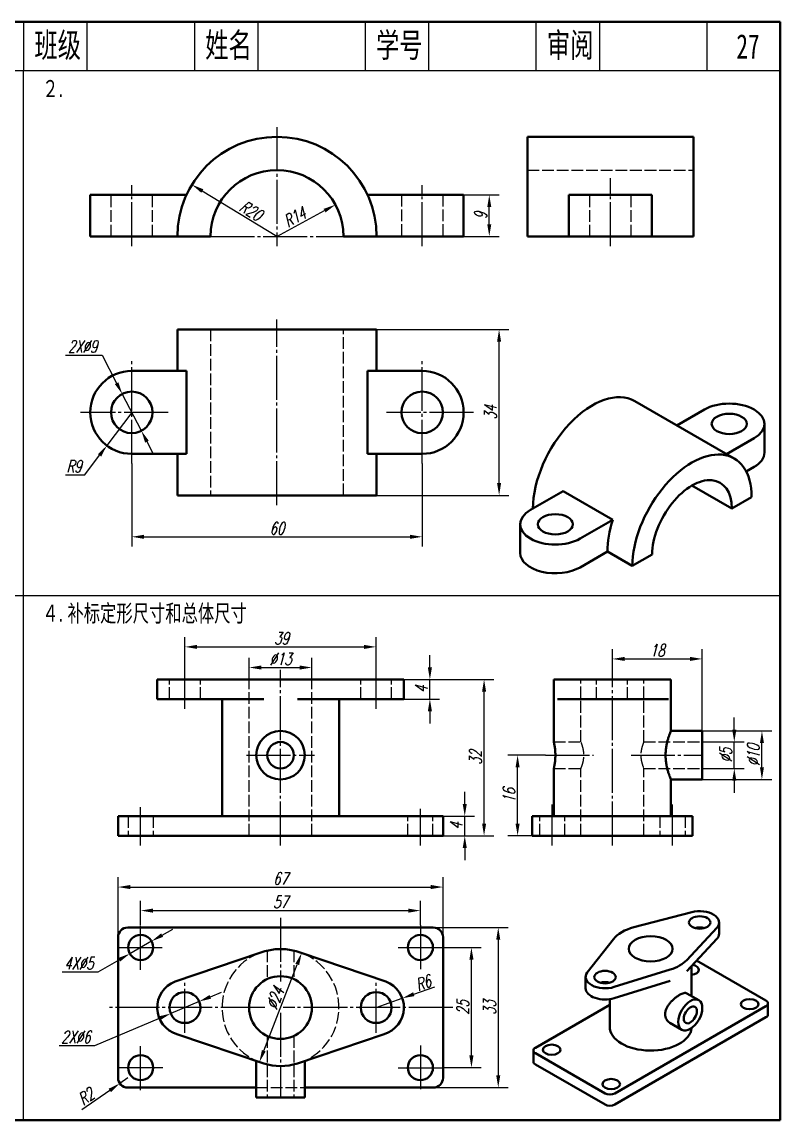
# Model space of a CAD drawing. Header units: millimetres. Extents: x 94 to 2877, y 87 to 1089.
# Drawn here: x 1012.8 to 1168.1, y 87.6 to 312.6 of the extents above; entities that cross this region are included whole.
import ezdxf

# ---------------------------------------------------------------- set-up
doc = ezdxf.new("R2010")
doc.units = ezdxf.units.MM
doc.header["$LTSCALE"] = 0.6
doc.header["$PDMODE"] = 33
doc.header["$PDSIZE"] = 1.5
doc.linetypes.add('myCENTER', pattern=[18, 15, -1, 1, -1])
doc.linetypes.add('myHIDDEN', pattern=[5, 4, -1])
doc.layers.get('Defpoints').update_dxf_attribs({"lineweight": 20})
for name, color, linetype, lineweight in [('中心线', 7, 'myCENTER', 25), ('尺寸', 7, 'Continuous', 25), ('标题文字', 7, 'Continuous', 25), ('答案尺寸', 1, 'Continuous', 25), ('答案粗实线', 1, 'Continuous', 50), ('粗实线', 7, 'Continuous', 50), ('细实线', 7, 'Continuous', 25), ('虚线', 7, 'myHIDDEN', 25)]:
    doc.layers.add(name, color=color, linetype=linetype, lineweight=lineweight)
doc.styles.add('尺寸文字1-2.5号', font='txt.shx', dxfattribs={"width": 0.7, "oblique": 15, "height": 2.5})
doc.styles.add('标题汉字1-5号', font='', dxfattribs={"width": 0.7, "height": 5})
doc.styles.add('标题汉字2-3.5号', font='', dxfattribs={"width": 0.7, "height": 3.5})
doc.styles.get('标题汉字1-5号').set_extended_font_data('SimSun')
doc.styles.get('标题汉字2-3.5号').set_extended_font_data('FZFangSong-Z02')
doc.dimstyles.new('尺寸25', dxfattribs={"dimtxt": 2.5, "dimasz": 2.5, "dimexe": 2, "dimexo": 0, "dimgap": 0.5, "dimtad": 1, "dimdec": 0, "dimdsep": 46, "dimtxsty": '尺寸文字1-2.5号', "dimcen": 0, "dimadec": 0, "dimazin": 0, "dimtfac": 1, "dimtdec": 0, "dimtmove": 0, "dimatfit": 3, "dimfxl": 1, "dimarcsym": 0})
doc.dimstyles.new('尺寸25$3', dxfattribs={"dimtxt": 2.5, "dimasz": 2.5, "dimexe": 1, "dimexo": 0, "dimgap": 0.5, "dimtad": 1, "dimdec": 0, "dimdsep": 46, "dimtxsty": '尺寸文字1-2.5号', "dimcen": 0, "dimadec": 0, "dimazin": 0, "dimtfac": 1, "dimtdec": 0, "dimtmove": 0, "dimatfit": 1, "dimfxl": 1, "dimarcsym": 0})
doc.dimstyles.new('尺寸25$4', dxfattribs={"dimtxt": 2.5, "dimasz": 2.5, "dimexe": 1, "dimexo": 0, "dimgap": 0.5, "dimtad": 1, "dimdec": 0, "dimdsep": 46, "dimtxsty": '尺寸文字1-2.5号', "dimcen": 0, "dimadec": 0, "dimazin": 0, "dimtfac": 1, "dimtdec": 0, "dimtmove": 0, "dimatfit": 1, "dimfxl": 1, "dimarcsym": 0})
doc.dimstyles.new('水平标注25', dxfattribs={"dimtxt": 2.5, "dimasz": 2.5, "dimexe": 2, "dimexo": 0, "dimgap": 0.5, "dimtad": 1, "dimtih": 1, "dimtoh": 1, "dimdec": 0, "dimzin": 0, "dimdsep": 46, "dimtxsty": '尺寸文字1-2.5号', "dimcen": 0, "dimadec": 0, "dimazin": 0, "dimtfac": 1, "dimtdec": 0, "dimtmove": 1, "dimatfit": 3, "dimfxl": 1, "dimtolj": 1, "dimtzin": 0, "dimarcsym": 0})

# ---------------------------------------------------------------- blocks, each defined once
blk = doc.blocks.new('*D219')
at = {"layer": 'Defpoints', "color": 0}
for p in [(1035.25, 222.13), (1094.75, 222.13), (1094.75, 207.14)]:
    blk.add_point(p, dxfattribs=at)
at = {"layer": '答案尺寸', "color": 0, "lineweight": -2}
for p, q in [((1035.25, 222.13), (1035.25, 205.14)), ((1094.75, 222.13), (1094.75, 205.14)), ((1037.75, 207.14), (1092.25, 207.14))]:
    blk.add_line(p, q, dxfattribs=at)
at = {"layer": '答案尺寸', "color": 0}
for points in [[(1037.75, 207.55), (1037.75, 206.72), (1035.25, 207.14)], [(1092.25, 207.55), (1092.25, 206.72), (1094.75, 207.14)]]:
    blk.add_solid(points, dxfattribs=at)
at = {"layer": '答案尺寸', "color": 0, "insert": (1065, 208.89), "char_height": 2.5, "attachment_point": 5, "style": '尺寸文字1-2.5号'}
blk.add_mtext('60', dxfattribs=at)
blk = doc.blocks.new('*D220')
at = {"layer": 'Defpoints', "color": 0}
for p in [(1103.25, 277.19), (1108.5, 277.19), (1103.25, 268.69)]:
    blk.add_point(p, dxfattribs=at)
at = {"layer": '答案尺寸', "color": 0, "lineweight": -2}
for p, q in [((1103.25, 277.19), (1110.5, 277.19)), ((1108.5, 271.19), (1108.5, 274.69)), ((1103.25, 268.69), (1110.5, 268.69))]:
    blk.add_line(p, q, dxfattribs=at)
at = {"layer": '答案尺寸', "color": 0}
for points in [[(1108.08, 274.69), (1108.91, 274.69), (1108.5, 277.19)], [(1108.08, 271.19), (1108.91, 271.19), (1108.5, 268.69)]]:
    blk.add_solid(points, dxfattribs=at)
at = {"layer": '答案尺寸', "color": 0, "insert": (1106.75, 272.94), "char_height": 2.5, "attachment_point": 5, "rotation": 90, "style": '尺寸文字1-2.5号'}
blk.add_mtext('9', dxfattribs=at)
blk = doc.blocks.new('*D221')
at = {"layer": 'Defpoints', "color": 0}
for p in [(1076.96, 275.16), (1065, 268.69)]:
    blk.add_point(p, dxfattribs=at)
at = {"layer": '答案尺寸', "color": 0, "lineweight": -2}
blk.add_line((1065, 268.69), (1074.76, 273.97), dxfattribs=at)
at = {"layer": '答案尺寸', "color": 0}
blk.add_solid([(1074.56, 274.34), (1074.96, 273.61), (1076.96, 275.16)], dxfattribs=at)
at = {"layer": '答案尺寸', "color": 0, "insert": (1068.62, 272.64), "char_height": 2.5, "attachment_point": 5, "rotation": 28.4214, "style": '尺寸文字1-2.5号'}
blk.add_mtext('R14', dxfattribs=at)
blk = doc.blocks.new('*D222')
at = {"layer": 'Defpoints', "color": 0}
for p in [(1047.57, 279.29), (1065, 268.69)]:
    blk.add_point(p, dxfattribs=at)
at = {"layer": '答案尺寸', "color": 0, "lineweight": -2}
blk.add_line((1065, 268.69), (1049.7, 277.99), dxfattribs=at)
at = {"layer": '答案尺寸', "color": 0}
blk.add_solid([(1049.92, 278.34), (1049.49, 277.63), (1047.57, 279.29)], dxfattribs=at)
at = {"layer": '答案尺寸', "color": 0, "insert": (1059.68, 273.97), "char_height": 2.5, "attachment_point": 5, "rotation": 328.71, "style": '尺寸文字1-2.5号'}
blk.add_mtext('R20', dxfattribs=at)
blk = doc.blocks.new('*D223')
at = {"layer": 'Defpoints', "color": 0}
for p in [(1035.25, 232.63), (1030.15, 225.83)]:
    blk.add_point(p, dxfattribs=at)
at = {"layer": '答案尺寸', "color": 0, "lineweight": -2}
for p, q in [((1035.25, 232.63), (1030.15, 225.83)), ((1025.64, 219.83), (1028.65, 223.83)), ((1021.67, 219.83), (1025.64, 219.83))]:
    blk.add_line(p, q, dxfattribs=at)
at = {"layer": '答案尺寸', "color": 0}
blk.add_solid([(1028.31, 224.08), (1028.98, 223.58), (1030.15, 225.83)], dxfattribs=at)
at = {"layer": '答案尺寸', "color": 0, "insert": (1023.41, 221.58), "char_height": 2.5, "attachment_point": 5, "style": '尺寸文字1-2.5号'}
blk.add_mtext('\\A1;R9', dxfattribs=at)
blk = doc.blocks.new('*D224')
at = {"layer": 'Defpoints', "color": 0}
for p in [(1085.4, 249.63), (1110.51, 249.63), (1085.4, 215.63)]:
    blk.add_point(p, dxfattribs=at)
at = {"layer": '答案尺寸', "color": 0, "lineweight": -2}
for p, q in [((1085.4, 249.63), (1112.51, 249.63)), ((1110.51, 218.13), (1110.51, 247.13)), ((1085.4, 215.63), (1112.51, 215.63))]:
    blk.add_line(p, q, dxfattribs=at)
at = {"layer": '答案尺寸', "color": 0}
for points in [[(1110.09, 247.13), (1110.92, 247.13), (1110.51, 249.63)], [(1110.09, 218.13), (1110.92, 218.13), (1110.51, 215.63)]]:
    blk.add_solid(points, dxfattribs=at)
at = {"layer": '答案尺寸', "color": 0, "insert": (1108.76, 232.63), "char_height": 2.5, "attachment_point": 5, "rotation": 90, "style": '尺寸文字1-2.5号'}
blk.add_mtext('34', dxfattribs=at)
blk = doc.blocks.new('*D249')
at = {"layer": 'Defpoints', "color": 0}
for p in [(1099.02, 149.89), (1103.47, 149.89), (1099.02, 145.89)]:
    blk.add_point(p, dxfattribs=at)
at = {"layer": '答案尺寸', "color": 0, "lineweight": -2}
for p, q in [((1103.47, 152.39), (1103.47, 154.89)), ((1099.02, 149.89), (1105.47, 149.89)), ((1103.47, 145.89), (1103.47, 149.89)), ((1099.02, 145.89), (1105.47, 145.89)), ((1103.47, 143.39), (1103.47, 140.89))]:
    blk.add_line(p, q, dxfattribs=at)
at = {"layer": '答案尺寸', "color": 0}
for points in [[(1103.06, 152.39), (1103.89, 152.39), (1103.47, 149.89)], [(1103.06, 143.39), (1103.89, 143.39), (1103.47, 145.89)]]:
    blk.add_solid(points, dxfattribs=at)
at = {"layer": '答案尺寸', "color": 0, "insert": (1101.72, 147.89), "char_height": 2.5, "attachment_point": 5, "rotation": 90, "style": '尺寸文字1-2.5号'}
blk.add_mtext('4', dxfattribs=at)
blk = doc.blocks.new('*D250')
at = {"layer": 'Defpoints', "color": 0}
for p in [(1091, 177.89), (1096.33, 177.89), (1091, 173.89)]:
    blk.add_point(p, dxfattribs=at)
at = {"layer": '答案尺寸', "color": 0, "lineweight": -2}
for p, q in [((1096.33, 180.39), (1096.33, 182.89)), ((1091, 177.89), (1098.33, 177.89)), ((1096.33, 173.89), (1096.33, 177.89)), ((1091, 173.89), (1098.33, 173.89)), ((1096.33, 171.39), (1096.33, 168.89))]:
    blk.add_line(p, q, dxfattribs=at)
at = {"layer": '答案尺寸', "color": 0}
for points in [[(1095.91, 180.39), (1096.75, 180.39), (1096.33, 177.89)], [(1095.91, 171.39), (1096.75, 171.39), (1096.33, 173.89)]]:
    blk.add_solid(points, dxfattribs=at)
at = {"layer": '答案尺寸', "color": 0, "insert": (1094.58, 175.89), "char_height": 2.5, "attachment_point": 5, "rotation": 90, "style": '尺寸文字1-2.5号'}
blk.add_mtext('4', dxfattribs=at)
blk = doc.blocks.new('*D251')
at = {"layer": 'Defpoints', "color": 0}
for p in [(1091, 177.89), (1107.43, 177.89), (1099.02, 145.89)]:
    blk.add_point(p, dxfattribs=at)
at = {"layer": '答案尺寸', "color": 0, "lineweight": -2}
for p, q in [((1091, 177.89), (1109.43, 177.89)), ((1107.43, 148.39), (1107.43, 175.39)), ((1099.02, 145.89), (1109.43, 145.89))]:
    blk.add_line(p, q, dxfattribs=at)
at = {"layer": '答案尺寸', "color": 0}
for points in [[(1107.02, 175.39), (1107.85, 175.39), (1107.43, 177.89)], [(1107.02, 148.39), (1107.85, 148.39), (1107.43, 145.89)]]:
    blk.add_solid(points, dxfattribs=at)
at = {"layer": '答案尺寸', "color": 0, "insert": (1105.68, 161.89), "char_height": 2.5, "attachment_point": 5, "rotation": 90, "style": '尺寸文字1-2.5号'}
blk.add_mtext('32', dxfattribs=at)
blk = doc.blocks.new('*D252')
at = {"layer": 'Defpoints', "color": 0}
for p in [(1094.39, 130.54), (1037.07, 127.57), (1094.39, 127.57)]:
    blk.add_point(p, dxfattribs=at)
at = {"layer": '尺寸', "color": 0, "lineweight": -2}
for p, q in [((1037.07, 127.57), (1037.07, 132.54)), ((1039.57, 130.54), (1091.89, 130.54)), ((1094.39, 127.57), (1094.39, 132.54))]:
    blk.add_line(p, q, dxfattribs=at)
at = {"layer": '尺寸', "color": 0}
for points in [[(1039.57, 130.96), (1039.57, 130.12), (1037.07, 130.54)], [(1091.89, 130.96), (1091.89, 130.12), (1094.39, 130.54)]]:
    blk.add_solid(points, dxfattribs=at)
at = {"layer": '尺寸', "color": 0, "insert": (1065.73, 132.29), "char_height": 2.5, "attachment_point": 5, "style": '尺寸文字1-2.5号'}
blk.add_mtext('57', dxfattribs=at)
blk = doc.blocks.new('*D253')
at = {"layer": 'Defpoints', "color": 0}
for p in [(1099.02, 135.37), (1032.43, 125.08), (1099.02, 125.08)]:
    blk.add_point(p, dxfattribs=at)
at = {"layer": '答案尺寸', "color": 0, "lineweight": -2}
for p, q in [((1032.43, 125.08), (1032.43, 137.37)), ((1099.02, 125.08), (1099.02, 137.37)), ((1034.93, 135.37), (1096.52, 135.37))]:
    blk.add_line(p, q, dxfattribs=at)
at = {"layer": '答案尺寸', "color": 0}
for points in [[(1034.93, 135.79), (1034.93, 134.95), (1032.43, 135.37)], [(1096.52, 135.79), (1096.52, 134.95), (1099.02, 135.37)]]:
    blk.add_solid(points, dxfattribs=at)
at = {"layer": '答案尺寸', "color": 0, "insert": (1065.73, 137.12), "char_height": 2.5, "attachment_point": 5, "style": '尺寸文字1-2.5号'}
blk.add_mtext('67', dxfattribs=at)
blk = doc.blocks.new('*D254')
at = {"layer": 'Defpoints', "color": 0}
for p in [(1098.96, 122.99), (1104.84, 122.99), (1098.96, 98.36)]:
    blk.add_point(p, dxfattribs=at)
at = {"layer": '尺寸', "color": 0, "lineweight": -2}
for p, q in [((1098.96, 122.99), (1106.84, 122.99)), ((1104.84, 100.86), (1104.84, 120.49)), ((1098.96, 98.36), (1106.84, 98.36))]:
    blk.add_line(p, q, dxfattribs=at)
at = {"layer": '尺寸', "color": 0}
for points in [[(1104.42, 120.49), (1105.26, 120.49), (1104.84, 122.99)], [(1104.42, 100.86), (1105.26, 100.86), (1104.84, 98.36)]]:
    blk.add_solid(points, dxfattribs=at)
at = {"layer": '尺寸', "color": 0, "insert": (1103.09, 110.68), "char_height": 2.5, "attachment_point": 5, "rotation": 90, "style": '尺寸文字1-2.5号'}
blk.add_mtext('25', dxfattribs=at)
blk = doc.blocks.new('*D255')
at = {"layer": 'Defpoints', "color": 0}
for p in [(1097.02, 127.08), (1097.02, 94.28), (1110.34, 94.28)]:
    blk.add_point(p, dxfattribs=at)
at = {"layer": '答案尺寸', "color": 0, "lineweight": -2}
for p, q in [((1097.02, 127.08), (1112.34, 127.08)), ((1110.34, 124.58), (1110.34, 96.78)), ((1097.02, 94.28), (1112.34, 94.28))]:
    blk.add_line(p, q, dxfattribs=at)
at = {"layer": '答案尺寸', "color": 0}
for points in [[(1109.92, 124.58), (1110.75, 124.58), (1110.34, 127.08)], [(1109.92, 96.78), (1110.75, 96.78), (1110.34, 94.28)]]:
    blk.add_solid(points, dxfattribs=at)
at = {"layer": '答案尺寸', "color": 0, "insert": (1108.59, 110.68), "char_height": 2.5, "attachment_point": 5, "rotation": 90, "style": '尺寸文字1-2.5号'}
blk.add_mtext('33', dxfattribs=at)
blk = doc.blocks.new('*D256')
at = {"layer": 'Defpoints', "color": 0}
for p in [(1085.32, 184.58), (1046.14, 179.56), (1085.32, 179.17)]:
    blk.add_point(p, dxfattribs=at)
at = {"layer": '尺寸', "color": 0, "lineweight": -2}
for p, q in [((1046.14, 179.56), (1046.14, 186.58)), ((1048.64, 184.58), (1082.82, 184.58)), ((1085.32, 179.17), (1085.32, 186.58))]:
    blk.add_line(p, q, dxfattribs=at)
at = {"layer": '尺寸', "color": 0}
for points in [[(1048.64, 184.99), (1048.64, 184.16), (1046.14, 184.58)], [(1082.82, 184.99), (1082.82, 184.16), (1085.32, 184.58)]]:
    blk.add_solid(points, dxfattribs=at)
at = {"layer": '尺寸', "color": 0, "insert": (1065.91, 186.33), "char_height": 2.5, "attachment_point": 5, "style": '尺寸文字1-2.5号'}
blk.add_mtext('39', dxfattribs=at)
blk = doc.blocks.new('*D257')
at = {"layer": 'Defpoints', "color": 0}
for p in [(1039.3, 124.27), (1034.84, 121.71)]:
    blk.add_point(p, dxfattribs=at)
at = {"layer": '答案尺寸', "color": 0, "lineweight": -2}
for p, q in [((1041.47, 125.52), (1043.64, 126.76)), ((1039.3, 124.27), (1034.84, 121.71)), ((1028.33, 117.98), (1032.67, 120.47)), ((1020.97, 117.98), (1028.33, 117.98))]:
    blk.add_line(p, q, dxfattribs=at)
at = {"layer": '答案尺寸', "color": 0}
for points in [[(1041.26, 125.88), (1041.68, 125.16), (1039.3, 124.27)], [(1032.46, 120.83), (1032.88, 120.11), (1034.84, 121.71)]]:
    blk.add_solid(points, dxfattribs=at)
at = {"layer": '答案尺寸', "color": 0, "insert": (1024.4, 119.73), "char_height": 2.5, "attachment_point": 5, "style": '尺寸文字1-2.5号'}
blk.add_mtext('\\A1;4X%%c5', dxfattribs=at)
blk = doc.blocks.new('*D258')
at = {"layer": 'Defpoints', "color": 0}
for p in [(1032.79, 95.13), (1034.43, 96.28)]:
    blk.add_point(p, dxfattribs=at)
at = {"layer": '答案尺寸', "color": 0, "lineweight": -2}
for p, q in [((1034.43, 96.28), (1032.79, 95.13)), ((1030.74, 93.7), (1025.02, 89.7))]:
    blk.add_line(p, q, dxfattribs=at)
at = {"layer": '答案尺寸', "color": 0}
blk.add_solid([(1030.5, 94.04), (1030.98, 93.36), (1032.79, 95.13)], dxfattribs=at)
at = {"layer": '答案尺寸', "color": 0, "insert": (1025.86, 92.42), "char_height": 2.5, "attachment_point": 5, "rotation": 34.9461, "style": '尺寸文字1-2.5号'}
blk.add_mtext('R2', dxfattribs=at)
blk = doc.blocks.new('*D259')
at = {"layer": 'Defpoints', "color": 0}
for p in [(1049.05, 111.91), (1043.22, 109.44)]:
    blk.add_point(p, dxfattribs=at)
at = {"layer": '答案尺寸', "color": 0, "lineweight": -2}
for p, q in [((1051.35, 112.88), (1053.66, 113.85)), ((1049.05, 111.91), (1043.22, 109.44)), ((1027.69, 102.89), (1040.92, 108.47)), ((1020.39, 102.89), (1027.69, 102.89))]:
    blk.add_line(p, q, dxfattribs=at)
at = {"layer": '答案尺寸', "color": 0}
for points in [[(1051.19, 113.26), (1051.52, 112.5), (1049.05, 111.91)], [(1040.76, 108.86), (1041.08, 108.09), (1043.22, 109.44)]]:
    blk.add_solid(points, dxfattribs=at)
at = {"layer": '答案尺寸', "color": 0, "insert": (1023.79, 104.64), "char_height": 2.5, "attachment_point": 5, "style": '尺寸文字1-2.5号'}
blk.add_mtext('\\A1;2X%%c6', dxfattribs=at)
blk = doc.blocks.new('*D9')
at = {"layer": 'Defpoints', "color": 0}
for p in [(1070.06, 121.85), (1061.4, 99.5)]:
    blk.add_point(p, dxfattribs=at)
at = {"layer": '答案尺寸', "color": 0, "lineweight": -2}
blk.add_line((1062.3, 101.83), (1069.16, 119.52), dxfattribs=at)
at = {"layer": '答案尺寸', "color": 0}
for points in [[(1068.77, 119.67), (1069.54, 119.37), (1070.06, 121.85)], [(1061.91, 101.98), (1062.69, 101.68), (1061.4, 99.5)]]:
    blk.add_solid(points, dxfattribs=at)
at = {"layer": '答案尺寸', "color": 0, "insert": (1064.6, 112.61), "char_height": 2.5, "attachment_point": 5, "rotation": 68.8182, "style": '尺寸文字1-2.5号'}
blk.add_mtext('%%c24', dxfattribs=at)
blk = doc.blocks.new('*D260')
at = {"layer": 'Defpoints', "color": 0}
for p in [(1072.16, 180.35), (1059.3, 177.89), (1072.16, 177.89)]:
    blk.add_point(p, dxfattribs=at)
at = {"layer": '答案尺寸', "color": 0, "lineweight": -2}
for p, q in [((1059.3, 177.89), (1059.3, 182.35)), ((1072.16, 177.89), (1072.16, 182.35)), ((1061.8, 180.35), (1069.66, 180.35))]:
    blk.add_line(p, q, dxfattribs=at)
at = {"layer": '答案尺寸', "color": 0}
for points in [[(1061.8, 180.76), (1061.8, 179.93), (1059.3, 180.35)], [(1069.66, 180.76), (1069.66, 179.93), (1072.16, 180.35)]]:
    blk.add_solid(points, dxfattribs=at)
at = {"layer": '答案尺寸', "color": 0, "insert": (1065.73, 182.1), "char_height": 2.5, "attachment_point": 5, "style": '尺寸文字1-2.5号'}
blk.add_mtext('%%c13', dxfattribs=at)
blk = doc.blocks.new('*D261')
at = {"layer": 'Defpoints', "color": 0}
for p in [(1152.12, 167.36), (1164.36, 167.36), (1152.12, 157.41)]:
    blk.add_point(p, dxfattribs=at)
at = {"layer": '答案尺寸', "color": 0, "lineweight": -2}
for p, q in [((1152.12, 167.36), (1166.36, 167.36)), ((1164.36, 159.91), (1164.36, 164.86)), ((1152.12, 157.41), (1166.36, 157.41))]:
    blk.add_line(p, q, dxfattribs=at)
at = {"layer": '答案尺寸', "color": 0}
for points in [[(1163.95, 164.86), (1164.78, 164.86), (1164.36, 167.36)], [(1163.95, 159.91), (1164.78, 159.91), (1164.36, 157.41)]]:
    blk.add_solid(points, dxfattribs=at)
at = {"layer": '答案尺寸', "color": 0, "insert": (1162.61, 162.38), "char_height": 2.5, "attachment_point": 5, "rotation": 90, "style": '尺寸文字1-2.5号'}
blk.add_mtext('%%c10', dxfattribs=at)
blk = doc.blocks.new('*D262')
at = {"layer": 'Defpoints', "color": 0}
for p in [(1152.12, 165.09), (1158.7, 165.09), (1152.12, 159.68)]:
    blk.add_point(p, dxfattribs=at)
at = {"layer": '答案尺寸', "color": 0, "lineweight": -2}
for p, q in [((1158.7, 167.59), (1158.7, 170.09)), ((1152.12, 165.09), (1160.7, 165.09)), ((1158.7, 159.68), (1158.7, 165.09)), ((1152.12, 159.68), (1160.7, 159.68)), ((1158.7, 157.18), (1158.7, 154.68))]:
    blk.add_line(p, q, dxfattribs=at)
at = {"layer": '答案尺寸', "color": 0}
for points in [[(1158.28, 167.59), (1159.11, 167.59), (1158.7, 165.09)], [(1158.28, 157.18), (1159.11, 157.18), (1158.7, 159.68)]]:
    blk.add_solid(points, dxfattribs=at)
at = {"layer": '答案尺寸', "color": 0, "insert": (1156.95, 162.38), "char_height": 2.5, "attachment_point": 5, "rotation": 90, "style": '尺寸文字1-2.5号'}
blk.add_mtext('%%c5', dxfattribs=at)
blk = doc.blocks.new('*D352')
at = {"layer": 'Defpoints', "color": 0}
for p in [(1033.29, 236.4), (1037.21, 228.86)]:
    blk.add_point(p, dxfattribs=at)
at = {"layer": '答案尺寸', "color": 0, "lineweight": -2}
for p, q in [((1021.68, 244.38), (1029.15, 244.38)), ((1029.15, 244.38), (1032.14, 238.62)), ((1037.21, 228.86), (1033.29, 236.4)), ((1038.36, 226.64), (1039.51, 224.42))]:
    blk.add_line(p, q, dxfattribs=at)
at = {"layer": '答案尺寸', "color": 0}
for points in [[(1032.51, 238.81), (1031.77, 238.43), (1033.29, 236.4)], [(1038.73, 226.83), (1037.99, 226.44), (1037.21, 228.86)]]:
    blk.add_solid(points, dxfattribs=at)
at = {"layer": '答案尺寸', "color": 0, "insert": (1025.17, 246.13), "char_height": 2.5, "attachment_point": 5, "style": '尺寸文字1-2.5号'}
blk.add_mtext('\\A1;2X%%c9', dxfattribs=at)
blk = doc.blocks.new('*D368')
at = {"layer": 'Defpoints', "color": 0}
for p in [(1152.12, 182.11), (1133.72, 179.89), (1152.12, 167.36)]:
    blk.add_point(p, dxfattribs=at)
at = {"layer": '尺寸', "color": 0, "lineweight": -2}
for p, q in [((1133.72, 179.89), (1133.72, 184.11)), ((1152.12, 167.36), (1152.12, 184.11)), ((1136.22, 182.11), (1149.62, 182.11))]:
    blk.add_line(p, q, dxfattribs=at)
at = {"layer": '尺寸', "color": 0}
for points in [[(1136.22, 182.53), (1136.22, 181.7), (1133.72, 182.11)], [(1149.62, 182.53), (1149.62, 181.7), (1152.12, 182.11)]]:
    blk.add_solid(points, dxfattribs=at)
at = {"layer": '尺寸', "color": 0, "insert": (1142.92, 183.86), "char_height": 2.5, "attachment_point": 5, "style": '尺寸文字1-2.5号'}
blk.add_mtext('18', dxfattribs=at)
blk = doc.blocks.new('*D369')
at = {"layer": 'Defpoints', "color": 0}
for p in [(1114.3, 162.38), (1120.04, 162.38), (1117.31, 145.89)]:
    blk.add_point(p, dxfattribs=at)
at = {"layer": '尺寸', "color": 0, "lineweight": -2}
for p, q in [((1120.04, 162.38), (1112.3, 162.38)), ((1114.3, 148.39), (1114.3, 159.88)), ((1117.31, 145.89), (1112.3, 145.89))]:
    blk.add_line(p, q, dxfattribs=at)
at = {"layer": '尺寸', "color": 0}
for points in [[(1113.88, 159.88), (1114.72, 159.88), (1114.3, 162.38)], [(1113.88, 148.39), (1114.72, 148.39), (1114.3, 145.89)]]:
    blk.add_solid(points, dxfattribs=at)
at = {"layer": '尺寸', "color": 0, "insert": (1112.55, 154.14), "char_height": 2.5, "attachment_point": 5, "rotation": 90, "style": '尺寸文字1-2.5号'}
blk.add_mtext('16', dxfattribs=at)

msp = doc.modelspace()

# ---------------------------------------------------------------- linework, layer by layer
at = {"layer": '中心线'}
for p, q in [((1064.999, 291.09), (1064.999, 266.69)), ((1035.249, 266.69), (1035.249, 279.19)), ((1094.749, 266.69), (1094.749, 279.19)), ((1133.326, 266.69), (1133.326, 280.604)), ((1051.399, 268.69), (1078.599, 268.69)), ((1064.999, 213.628), (1064.999, 251.628)), ((1035.249, 222.128), (1035.249, 243.128)), ((1094.749, 222.128), (1094.749, 243.128)), ((1042.69, 232.628), (1024.749, 232.628)), ((1105.249, 232.628), (1087.428, 232.628)), ((1046.136, 171.892), (1046.136, 179.564)), ((1065.727, 143.892), (1065.727, 179.892)), ((1085.319, 171.892), (1085.319, 179.166)), ((1133.715, 143.892), (1133.715, 179.892)), ((1058.751, 162.384), (1072.703, 162.384)), ((1120.038, 162.384), (1129.885, 162.384)), ((1137.545, 162.384), (1152.115, 162.384)), ((1037.069, 143.892), (1037.069, 151.74)), ((1094.386, 143.892), (1094.386, 151.385)), ((1121.397, 143.892), (1121.397, 152.311)), ((1146.034, 143.892), (1146.034, 152.311)), ((1065.727, 129.076), (1065.727, 115.989)), ((1037.069, 118.42), (1037.069, 127.568)), ((1094.386, 127.568), (1094.386, 118.42)), ((1032.495, 122.994), (1041.643, 122.994)), ((1089.811, 122.994), (1098.96, 122.994)), ((1046.136, 105.511), (1046.136, 115.84)), ((1085.319, 105.511), (1085.319, 115.84)), ((1062.506, 110.676), (1030.431, 110.676)), ((1101.024, 110.676), (1066.248, 110.676)), ((1065.727, 109.612), (1065.727, 92.275)), ((1037.069, 93.783), (1037.069, 102.931)), ((1094.386, 102.931), (1094.386, 93.783)), ((1041.643, 98.357), (1032.495, 98.357)), ((1089.811, 98.357), (1098.96, 98.357))]:
    msp.add_line(p, q, dxfattribs=at)
at = {"layer": '答案尺寸'}
for p, q in [((1093.028, 113.416), (1097.348, 114.951)), ((1085.319, 110.676), (1090.672, 112.578))]:
    msp.add_line(p, q, dxfattribs=at)
msp.add_solid([(1092.888, 113.808), (1093.167, 113.023), (1090.672, 112.578)], dxfattribs=at)
at = {"layer": '答案粗实线', "extrusion": (0, 0.816497, 0.57735)}
for p, q in [((1138.299, 234.949), (1158.664, 223.191)), ((1146.939, 229.96), (1152.569, 233.211)), ((1164.861, 230.272), (1164.861, 224.393)), ((1162.752, 227.332), (1157.122, 224.082)), ((1161.132, 220.518), (1162.752, 221.453)), ((1116.931, 212.635), (1123.643, 216.51)), ((1133.825, 210.631), (1123.643, 216.51)), ((1158.17, 212.929), (1150.024, 217.632)), ((1162.243, 215.281), (1158.17, 212.929)), ((1114.822, 203.817), (1114.822, 209.696)), ((1133.825, 210.631), (1127.114, 206.757)), ((1127.114, 200.878), (1132.714, 204.111)), ((1137.805, 201.172), (1132.714, 204.111)), ((1141.878, 203.523), (1137.805, 201.172)), ((1138.127, 127.13), (1149.978, 130.206)), ((1155.112, 127.025), (1148.957, 120.418)), ((1155.586, 125.826), (1155.586, 128.112)), ((1128.587, 117.856), (1133.915, 124.698)), ((1148.957, 118.131), (1155.112, 124.738)), ((1150.981, 120.304), (1165.176, 112.109)), ((1145.542, 118.446), (1134.098, 114.892)), ((1149.958, 113.026), (1149.958, 119.206)), ((1128.237, 114.629), (1128.237, 116.915)), ((1133.177, 115.763), (1133.177, 115.78)), ((1134.098, 112.606), (1145.542, 116.159)), ((1148.981, 113.59), (1151.427, 112.178)), ((1117.959, 102.452), (1133.177, 111.238)), ((1133.177, 106.709), (1133.177, 112.401)), ((1165.176, 110.966), (1134.194, 93.078)), ((1165.586, 109.251), (1165.586, 111.537)), ((1134.194, 90.792), (1165.176, 108.68)), ((1145.498, 107.557), (1147.944, 106.145)), ((1117.549, 99.594), (1117.549, 101.88)), ((1132.214, 93.078), (1117.959, 101.309)), ((1117.959, 99.022), (1132.214, 90.792))]:
    msp.add_line(p, q, dxfattribs=at)
at = {"layer": '答案粗实线'}
for centre, major_axis, start_param, end_param in [((1129.659, 219.984), (8.64, 14.965), 0, 2.3561945), ((1157.661, 230.272), (-7.2, 0), 2.3561945, 5.4977871), ((1150.024, 208.226), (8.64, 14.965), 5.4977871, 8.6393798), ((1157.661, 224.393), (-7.2, 0), 2.3561945, 3.1415927), ((1150.024, 208.226), (5.76, 9.977), 5.4977871, 8.6393798), ((1122.022, 209.696), (7.2, 0), 2.3561945, 5.4977871), ((1144.933, 211.166), (8.64, 14.965), 1.9264191, 2.3561945), ((1122.022, 203.817), (7.2, 0), 3.1415927, 5.4977871), ((1151.609, 128.112), (3.977, 0), 5.7897686, 8.2764818), ((1141.568, 122.712), (-8.391, 0), 5.1348891, 5.8606852), ((1151.609, 125.826), (2.215, 0), 1.1060032, 2.0355895), ((1151.609, 125.826), (3.977, 0), 5.7897686, 6.2831853), ((1141.568, 122.712), (-8.391, 0), 2.0642131, 2.6481759), ((1149.655, 118.419), (-1.802, 0), 1.7396704, 4.4308947), ((1132.214, 116.915), (-3.977, 0), 5.8606852, 8.3473984), ((1132.214, 114.629), (2.215, 0), 1.1060032, 2.0355895), ((1132.214, 114.629), (3.977, 0), 3.1415927, 5.2058057), ((1164.186, 111.537), (1.4, 0), 5.4977871, 7.0685835), ((1164.186, 109.251), (1.4, 0), 5.4977871, 6.2831853), ((1141.568, 106.709), (-8.391, 0), 0, 3.0957208), ((1118.949, 101.88), (-1.4, 0), 5.4977871, 7.0685835), ((1118.949, 99.594), (-1.4, 0), 0, 0.7853982), ((1133.204, 93.65), (-1.4, 0), 0.7853982, 2.3561945), ((1133.204, 91.364), (1.4, 0), 3.9269908, 5.4977871)]:
    msp.add_ellipse(centre, major_axis=major_axis, ratio=0.5773503, start_param=start_param, end_param=end_param, dxfattribs=at)
for centre, major_axis in [((1157.661, 230.272), (-3.6, 0)), ((1122.022, 209.696), (3.6, 0)), ((1151.609, 128.112), (2.215, 0)), ((1141.568, 122.712), (4.5, 0)), ((1132.214, 116.915), (2.215, 0)), ((1149.685, 109.162), (1.742, 3.017)), ((1149.685, 109.162), (0.948, 1.641)), ((1161.85, 111.378), (-1.802, 0)), ((1121.285, 102.039), (1.802, 0)), ((1133.48, 94.999), (1.802, 0))]:
    msp.add_ellipse(centre, major_axis=major_axis, ratio=0.5773503, dxfattribs=at)
msp.add_open_spline([(1145.498, 107.557), (1145.356, 107.639), (1145.219, 107.742), (1144.973, 107.984), (1144.864, 108.124), (1144.685, 108.431), (1144.616, 108.598), (1144.525, 108.947), (1144.502, 109.129), (1144.502, 109.491), (1144.525, 109.682), (1144.616, 110.072), (1144.685, 110.27), (1144.864, 110.662), (1144.973, 110.857), (1145.219, 111.231), (1145.356, 111.411), (1145.639, 111.748), (1145.796, 111.916), (1146.126, 112.242), (1146.301, 112.399), (1146.653, 112.691), (1146.831, 112.827), (1147.176, 113.07), (1147.344, 113.177), (1147.657, 113.357), (1147.812, 113.437), (1148.106, 113.563), (1148.245, 113.611), (1148.499, 113.668), (1148.614, 113.678), (1148.818, 113.661), (1148.906, 113.634), (1148.981, 113.59)], degree=3, knots=[28.4889747, 28.4889747, 28.4889747, 28.4889747, 30.8649395, 30.8649395, 33.2409042, 33.2409042, 35.616869, 35.616869, 37.9928337, 37.9928337, 40.3687985, 40.3687985, 42.7447633, 42.7447633, 45.120728, 45.120728, 47.4966928, 47.4966928, 49.8698322, 49.8698322, 52.2429717, 52.2429717, 54.6161112, 54.6161112, 56.9892506, 56.9892506, 59.3623901, 59.3623901, 61.7355296, 61.7355296, 64.108669, 64.108669, 66.4818085, 66.4818085, 66.4818085, 66.4818085], dxfattribs=at)
at = {"layer": '粗实线'}
for p, q in [((1168.07, 312.628), (858.07, 312.628)), ((1168.07, 87.628), (1168.07, 312.628)), ((1085.399, 249.628), (1044.599, 249.628)), ((1044.599, 241.128), (1044.599, 249.628)), ((1085.399, 249.628), (1085.399, 241.128)), ((1035.249, 241.128), (1046.454, 241.128)), ((1046.454, 224.128), (1046.454, 241.128)), ((1083.544, 241.128), (1083.544, 224.128)), ((1083.544, 241.128), (1094.749, 241.128)), ((1046.454, 224.128), (1035.249, 224.128)), ((1044.599, 215.628), (1044.599, 224.128)), ((1094.749, 224.128), (1083.544, 224.128)), ((1085.399, 224.128), (1085.399, 215.628)), ((1044.599, 215.628), (1085.399, 215.628)), ((1034.431, 127.076), (1097.024, 127.076)), ((1032.431, 96.275), (1032.431, 125.076)), ((1099.024, 125.076), (1099.024, 96.275)), ((1044.119, 115.987), (1061.472, 121.881)), ((1069.982, 121.881), (1087.336, 115.987)), ((1062.277, 99.196), (1044.501, 105.235)), ((1086.954, 105.235), (1069.178, 99.196)), ((1060.751, 99.655), (1060.751, 92.275)), ((1070.703, 99.655), (1070.703, 92.275)), ((1060.751, 94.275), (1034.431, 94.275)), ((1070.703, 92.275), (1060.751, 92.275)), ((1097.024, 94.275), (1070.703, 94.275)), ((858.07, 87.628), (1168.07, 87.628))]:
    msp.add_line(p, q, dxfattribs=at)
at = {"layer": '粗实线', "extrusion": (0, 1, 0)}
for p, q in [((1116.326, 289.09), (1150.326, 289.09)), ((1116.326, 289.09), (1116.326, 268.69)), ((1150.326, 268.69), (1150.326, 289.09)), ((1026.749, 268.69), (1026.749, 277.19)), ((1035.249, 277.19), (1026.749, 277.19)), ((1046.454, 277.19), (1035.249, 277.19)), ((1094.749, 277.19), (1083.544, 277.19)), ((1094.749, 277.19), (1103.249, 277.19)), ((1103.249, 277.19), (1103.249, 268.69)), ((1124.826, 268.69), (1124.826, 277.19)), ((1141.826, 277.19), (1124.826, 277.19)), ((1141.826, 268.69), (1141.826, 277.19)), ((1026.749, 268.69), (1035.249, 268.69)), ((1035.249, 268.69), (1044.599, 268.69)), ((1051.399, 268.69), (1044.599, 268.69)), ((1085.399, 268.69), (1078.599, 268.69)), ((1085.399, 268.69), (1094.749, 268.69)), ((1103.249, 268.69), (1094.749, 268.69)), ((1124.826, 268.69), (1116.326, 268.69)), ((1124.826, 268.69), (1141.826, 268.69)), ((1150.326, 268.69), (1141.826, 268.69)), ((1040.454, 173.892), (1040.454, 177.892)), ((1044.501, 177.892), (1040.454, 177.892)), ((1062.277, 177.892), (1044.501, 177.892)), ((1069.178, 177.892), (1062.277, 177.892)), ((1086.954, 177.892), (1069.178, 177.892)), ((1091, 177.892), (1086.954, 177.892)), ((1091, 173.892), (1091, 177.892)), ((1121.729, 165.091), (1121.729, 177.892)), ((1122.509, 177.892), (1121.729, 177.892)), ((1129.099, 177.892), (1122.509, 177.892)), ((1139.851, 177.892), (1129.099, 177.892)), ((1145.194, 177.892), (1139.851, 177.892)), ((1145.702, 177.892), (1145.194, 177.892)), ((1145.702, 167.36), (1145.702, 177.892)), ((1040.454, 173.892), (1044.501, 173.892)), ((1044.501, 173.892), (1062.277, 173.892)), ((1053.741, 149.892), (1053.741, 173.892)), ((1069.178, 173.892), (1086.954, 173.892)), ((1077.714, 149.892), (1077.714, 173.892)), ((1086.954, 173.892), (1091, 173.892)), ((1122.509, 173.892), (1129.099, 173.892)), ((1129.099, 173.892), (1139.851, 173.892)), ((1139.851, 173.892), (1145.194, 173.892)), ((1145.702, 167.36), (1152.115, 167.36)), ((1152.115, 157.408), (1152.115, 167.36)), ((1121.729, 149.892), (1121.729, 159.676)), ((1145.702, 157.408), (1152.115, 157.408)), ((1145.702, 149.892), (1145.702, 157.408)), ((1034.431, 149.892), (1032.431, 149.892)), ((1032.431, 149.892), (1032.431, 145.892)), ((1097.024, 149.892), (1034.431, 149.892)), ((1099.024, 149.892), (1097.024, 149.892)), ((1099.024, 145.892), (1099.024, 149.892)), ((1117.315, 149.892), (1117.315, 145.892)), ((1119.315, 149.892), (1117.315, 149.892)), ((1148.115, 149.892), (1119.315, 149.892)), ((1150.115, 149.892), (1148.115, 149.892)), ((1150.115, 145.892), (1150.115, 149.892)), ((1032.431, 145.892), (1034.431, 145.892)), ((1034.431, 145.892), (1097.024, 145.892)), ((1097.024, 145.892), (1099.024, 145.892)), ((1117.315, 145.892), (1119.315, 145.892)), ((1119.315, 145.892), (1148.115, 145.892)), ((1148.115, 145.892), (1150.115, 145.892))]:
    msp.add_line(p, q, dxfattribs=at)
at = {"layer": '粗实线'}
for centre, radius in [((1035.249, 232.628), 4.25), ((1094.749, 232.628), 4.25), ((1065.727, 162.384), 4.976), ((1065.727, 162.384), 2.708), ((1037.069, 122.994), 2.574), ((1094.386, 122.994), 2.574), ((1065.727, 110.676), 6.428), ((1046.136, 110.676), 3.164), ((1085.319, 110.676), 3.164), ((1037.069, 98.357), 2.574), ((1094.386, 98.357), 2.574)]:
    msp.add_circle(centre, radius, dxfattribs=at)
for centre, radius, start, end in [((1064.999, 268.69), 20.4, 0, 180), ((1064.999, 268.69), 13.6, 0, 180), ((1035.249, 232.628), 8.5, 90, 270), ((1094.749, 232.628), 8.5, 270, 90), ((1034.431, 125.076), 2, 90, 180), ((1097.024, 125.076), 2, 0, 90), ((1065.727, 110.676), 11.986, 69.20748, 110.79252), ((1046.136, 110.676), 5.682, 110.79252, 253.2707), ((1085.319, 110.676), 5.682, 286.7293, 69.20748), ((1065.727, 110.676), 11.986, 253.2707, 286.7293), ((1034.431, 96.275), 2, 180, 270), ((1097.024, 96.275), 2, 270, 0)]:
    msp.add_arc(centre, radius, start, end, dxfattribs=at)
for points, knots in [([(1145.702, 157.408), (1145.702, 157.408), (1145.689, 157.438), (1145.636, 157.566), (1145.597, 157.663), (1145.498, 157.918), (1145.438, 158.077), (1145.31, 158.441), (1145.241, 158.646), (1145.106, 159.084), (1145.036, 159.331), (1144.903, 159.871), (1144.84, 160.163), (1144.734, 160.775), (1144.691, 161.095), (1144.634, 161.741), (1144.62, 162.067), (1144.62, 162.7), (1144.634, 163.027), (1144.691, 163.673), (1144.734, 163.993), (1144.84, 164.604), (1144.903, 164.896), (1145.036, 165.436), (1145.106, 165.683), (1145.241, 166.121), (1145.31, 166.327), (1145.438, 166.691), (1145.498, 166.849), (1145.597, 167.104), (1145.636, 167.201), (1145.689, 167.329), (1145.702, 167.36), (1145.702, 167.36)], [18.9964169, 18.9964169, 18.9964169, 18.9964169, 21.3695563, 21.3695563, 23.7426958, 23.7426958, 26.1158353, 26.1158353, 28.4889747, 28.4889747, 30.8649395, 30.8649395, 33.2409042, 33.2409042, 35.616869, 35.616869, 37.9928337, 37.9928337, 40.3687985, 40.3687985, 42.7447633, 42.7447633, 45.120728, 45.120728, 47.4966928, 47.4966928, 49.8698322, 49.8698322, 52.2429717, 52.2429717, 54.6161112, 54.6161112, 56.9892506, 56.9892506, 56.9892506, 56.9892506]), ([(1121.729, 165.091), (1121.729, 165.091), (1121.732, 165.075), (1121.748, 165.006), (1121.759, 164.954), (1121.788, 164.815), (1121.806, 164.729), (1121.843, 164.531), (1121.863, 164.418), (1121.902, 164.178), (1121.922, 164.043), (1121.96, 163.748), (1121.978, 163.588), (1122.007, 163.255), (1122.019, 163.081), (1122.035, 162.731), (1122.038, 162.554), (1122.038, 162.213), (1122.035, 162.037), (1122.019, 161.687), (1122.007, 161.513), (1121.978, 161.179), (1121.96, 161.02), (1121.922, 160.724), (1121.902, 160.589), (1121.863, 160.349), (1121.843, 160.237), (1121.806, 160.038), (1121.788, 159.952), (1121.759, 159.814), (1121.748, 159.761), (1121.732, 159.693), (1121.729, 159.676), (1121.729, 159.676)], [10.2370446, 10.2370446, 10.2370446, 10.2370446, 11.5166163, 11.5166163, 12.7961879, 12.7961879, 14.0757595, 14.0757595, 15.3553311, 15.3553311, 16.6350207, 16.6350207, 17.9147102, 17.9147102, 19.1943997, 19.1943997, 20.4740893, 20.4740893, 21.7537788, 21.7537788, 23.0334683, 23.0334683, 24.3131579, 24.3131579, 25.5928474, 25.5928474, 26.872419, 26.872419, 28.1519907, 28.1519907, 29.4315623, 29.4315623, 30.7111339, 30.7111339, 30.7111339, 30.7111339])]:
    msp.add_open_spline(points, degree=3, knots=knots, dxfattribs=at)
at = {"layer": '细实线'}
for p, q in [((1013.07, 312.628), (1013.07, 302.628)), ((1026.07, 312.628), (1026.07, 302.628)), ((1048.07, 312.628), (1048.07, 302.628)), ((1061.07, 312.628), (1061.07, 302.628)), ((1083.07, 312.628), (1083.07, 302.628)), ((1096.07, 312.628), (1096.07, 302.628)), ((1118.07, 312.628), (1118.07, 302.628)), ((1131.07, 312.628), (1131.07, 302.628)), ((1153.07, 312.628), (1153.07, 302.628)), ((1168.07, 302.628), (858.07, 302.628)), ((1013.07, 87.628), (1013.07, 302.628)), ((858.07, 195.128), (1168.07, 195.128))]:
    msp.add_line(p, q, dxfattribs=at)
at = {"layer": '虚线', "extrusion": (0, 1, 0)}
for p, q in [((1116.326, 282.29), (1150.326, 282.29)), ((1030.999, 268.69), (1030.999, 277.19)), ((1039.499, 268.69), (1039.499, 277.19)), ((1090.499, 277.19), (1090.499, 268.69)), ((1098.999, 277.19), (1098.999, 268.69)), ((1129.076, 268.69), (1129.076, 277.19)), ((1137.576, 268.69), (1137.576, 277.19)), ((1042.972, 173.892), (1042.972, 177.892)), ((1049.3, 173.892), (1049.3, 177.892)), ((1059.299, 145.892), (1059.299, 177.892)), ((1072.156, 145.892), (1072.156, 177.892)), ((1082.155, 173.892), (1082.155, 177.892)), ((1088.483, 173.892), (1088.483, 177.892)), ((1127.287, 165.091), (1127.287, 177.892)), ((1130.486, 173.892), (1130.486, 177.892)), ((1136.814, 173.892), (1136.814, 177.892)), ((1140.143, 165.091), (1140.143, 177.892)), ((1121.729, 165.091), (1127.287, 165.091)), ((1140.143, 165.091), (1152.115, 165.091)), ((1121.729, 159.676), (1127.287, 159.676)), ((1127.287, 145.892), (1127.287, 159.676)), ((1140.143, 145.892), (1140.143, 159.676)), ((1140.143, 159.676), (1152.115, 159.676)), ((1034.495, 149.892), (1034.495, 145.892)), ((1039.643, 149.892), (1039.643, 145.892)), ((1091.811, 145.892), (1091.811, 149.892)), ((1096.96, 145.892), (1096.96, 149.892)), ((1118.822, 145.892), (1118.822, 149.892)), ((1123.971, 145.892), (1123.971, 149.892)), ((1143.46, 149.892), (1143.46, 145.892)), ((1148.608, 149.892), (1148.608, 145.892))]:
    msp.add_line(p, q, dxfattribs=at)
at = {"layer": '虚线'}
for p, q in [((1051.399, 249.628), (1051.399, 215.628)), ((1078.599, 215.628), (1078.599, 249.628)), ((1063.02, 122.352), (1063.02, 116.506)), ((1068.435, 122.352), (1068.435, 116.506)), ((1063.02, 104.845), (1063.02, 92.275)), ((1068.435, 104.845), (1068.435, 92.275)), ((1060.751, 99.771), (1060.751, 99.655)), ((1070.703, 99.771), (1070.703, 99.655)), ((1060.751, 94.276), (1070.703, 94.276))]:
    msp.add_line(p, q, dxfattribs=at)
for start, end in [(110.79252, 253.2707), (286.7293, 69.20748)]:
    msp.add_arc((1065.727, 110.676), 11.986, start, end, dxfattribs=at)
for points in [[(1127.287, 159.676), (1127.287, 159.676), (1127.294, 159.693), (1127.323, 159.762), (1127.344, 159.815), (1127.399, 159.954), (1127.432, 160.04), (1127.503, 160.238), (1127.541, 160.35), (1127.615, 160.588), (1127.654, 160.723), (1127.728, 161.016), (1127.763, 161.175), (1127.821, 161.508), (1127.845, 161.682), (1127.877, 162.034), (1127.885, 162.211), (1127.885, 162.556), (1127.877, 162.734), (1127.845, 163.085), (1127.821, 163.259), (1127.763, 163.592), (1127.728, 163.751), (1127.654, 164.045), (1127.615, 164.179), (1127.541, 164.417), (1127.503, 164.529), (1127.432, 164.727), (1127.399, 164.813), (1127.344, 164.952), (1127.323, 165.005), (1127.294, 165.074), (1127.287, 165.091), (1127.287, 165.091)], [(1140.143, 165.091), (1140.143, 165.091), (1140.136, 165.074), (1140.108, 165.005), (1140.086, 164.952), (1140.031, 164.813), (1139.998, 164.727), (1139.927, 164.529), (1139.889, 164.417), (1139.815, 164.179), (1139.776, 164.045), (1139.702, 163.751), (1139.667, 163.592), (1139.609, 163.259), (1139.585, 163.085), (1139.553, 162.734), (1139.545, 162.556), (1139.545, 162.211), (1139.553, 162.034), (1139.585, 161.682), (1139.609, 161.508), (1139.667, 161.175), (1139.702, 161.016), (1139.776, 160.723), (1139.815, 160.588), (1139.889, 160.35), (1139.927, 160.238), (1139.998, 160.04), (1140.031, 159.954), (1140.086, 159.815), (1140.108, 159.762), (1140.136, 159.693), (1140.143, 159.676), (1140.143, 159.676)]]:
    msp.add_open_spline(points, degree=3, knots=[10.3407207, 10.3407207, 10.3407207, 10.3407207, 11.6324916, 11.6324916, 12.9242624, 12.9242624, 14.2160333, 14.2160333, 15.5078042, 15.5078042, 16.8012135, 16.8012135, 18.0946228, 18.0946228, 19.3880321, 19.3880321, 20.6814413, 20.6814413, 21.9748506, 21.9748506, 23.2682599, 23.2682599, 24.5616692, 24.5616692, 25.8550785, 25.8550785, 27.1468494, 27.1468494, 28.4386203, 28.4386203, 29.7303911, 29.7303911, 31.022162, 31.022162, 31.022162, 31.022162], dxfattribs=at)

# ---------------------------------------------------------------- texts
at = {"layer": '标题文字', "width": 0.7}
for s, height, style, p in [('班级', 5, '标题汉字1-5号', (1015.295, 305.393)), ('姓名', 5, '标题汉字1-5号', (1050.295, 305.393)), ('学号', 5, '标题汉字1-5号', (1085.295, 305.393)), ('审阅', 5, '标题汉字1-5号', (1120.295, 305.393)), ('27', 5, '标题汉字1-5号', (1159.127, 305.125)), ('２.', 3.5, '标题汉字2-3.5号', (1016.908, 297.222)), ('４. 补标定形尺寸和总体尺寸', 3.5, '标题汉字2-3.5号', (1016.908, 189.722))]:
    msp.add_text(s, height=height, dxfattribs=dict(at, style=style)).set_placement(p)
at = {"layer": '答案尺寸', "insert": (1094.981, 115.702), "char_height": 2.5, "attachment_point": 5, "rotation": 19.56727, "style": '尺寸文字1-2.5号'}
msp.add_mtext('R6', dxfattribs=at)

# ---------------------------------------------------------------- dimensions: what is measured, and where the dimension line sits
at = {"layer": '尺寸'}
dim = msp.add_linear_dim(base=(1085.319, 184.578), p1=(1046.136, 179.564), p2=(1085.319, 179.166), text='39', dimstyle='尺寸25', dxfattribs=at)
dim.commit()
dim.dimension.update_dxf_attribs({"geometry": '*D256', "text_midpoint": (1065.912, 184.578), "dimtype": 160})
dim = msp.add_linear_dim(base=(1152.115, 182.113), p1=(1133.715, 179.892), p2=(1152.115, 167.36), dimstyle='尺寸25', override={"dimatfit": 2}, dxfattribs=at)
dim.commit()
dim.dimension.update_dxf_attribs({"geometry": '*D368', "text_midpoint": (1142.915, 183.863)})
dim = msp.add_linear_dim(base=(1114.302, 162.384), p1=(1117.315, 145.892), p2=(1120.038, 162.384), angle=90, dimstyle='尺寸25', override={"dimatfit": 2}, dxfattribs=at)
dim.commit()
dim.dimension.update_dxf_attribs({"geometry": '*D369', "text_midpoint": (1112.552, 154.138)})
dim = msp.add_linear_dim(base=(1094.386, 130.54), p1=(1037.069, 127.568), p2=(1094.386, 127.568), text='57', dimstyle='尺寸25', dxfattribs=at)
dim.commit()
dim.dimension.update_dxf_attribs({"geometry": '*D252', "text_midpoint": (1065.727, 132.29)})
dim = msp.add_linear_dim(base=(1104.841, 122.994), p1=(1098.96, 98.357), p2=(1098.96, 122.994), angle=90, text='25', dimstyle='尺寸25', dxfattribs=at)
dim.commit()
dim.dimension.update_dxf_attribs({"geometry": '*D254', "text_midpoint": (1103.091, 110.676)})
at = {"layer": '答案尺寸'}
for mpoint, text, picture, middle in [((1047.566, 279.285), 'R20', '*D222', (1058.776, 272.472)), ((1076.96, 275.163), 'R14', '*D221', (1069.448, 271.097))]:
    dim = msp.add_radius_dim(center=(1064.999, 268.69), mpoint=mpoint, text=text, dimstyle='尺寸25$4', dxfattribs=at)
    dim.commit()
    dim.dimension.update_dxf_attribs({"geometry": picture, "text_midpoint": middle, "dimtype": 164})
for base, p1, p2, text, picture, middle in [((1108.497, 277.19), (1103.249, 268.69), (1103.249, 277.19), '9', '*D220', (1106.747, 272.94)), ((1110.505, 249.628), (1085.399, 215.628), (1085.399, 249.628), '34', '*D224', (1108.755, 232.628)), ((1096.329, 177.892), (1091, 173.892), (1091, 177.892), '4', '*D250', (1094.579, 175.892)), ((1103.475, 149.892), (1099.024, 145.892), (1099.024, 149.892), '4', '*D249', (1101.725, 147.892)), ((1110.335, 94.275), (1097.024, 127.076), (1097.024, 94.275), '33', '*D255', (1108.585, 110.676))]:
    dim = msp.add_linear_dim(base=base, p1=p1, p2=p2, angle=90, text=text, dimstyle='尺寸25', dxfattribs=at)
    dim.commit()
    dim.dimension.update_dxf_attribs({"geometry": picture, "text_midpoint": middle})
for p1, p2, text, dimstyle, picture, middle in [((1037.207, 228.856), (1033.292, 236.4), '2X%%c9', '水平标注25', '*D352', (1029.153, 244.378)), ((1061.396, 99.499), (1070.058, 121.852), '%%c24', '尺寸25$3', '*D9', (1066.233, 111.981)), ((1049.051, 111.906), (1043.221, 109.445), '2X%%c6', '水平标注25', '*D259', (1027.689, 102.886))]:
    dim = msp.add_diameter_dim_2p(p1=p1, p2=p2, text=text, dimstyle=dimstyle, dxfattribs=at)
    dim.commit()
    dim.dimension.update_dxf_attribs({"geometry": picture, "text_midpoint": middle, "dimtype": 163})
for center, mpoint, text, dimstyle, picture, middle in [((1035.249, 232.628), (1030.147, 225.83), 'R9', '水平标注25', '*D223', (1025.645, 219.832)), ((1034.431, 96.275), (1032.791, 95.13), 'R2', '尺寸25$4', '*D258', (1025.856, 92.419))]:
    dim = msp.add_radius_dim(center=center, mpoint=mpoint, text=text, dimstyle=dimstyle, dxfattribs=at)
    dim.commit()
    dim.dimension.update_dxf_attribs({"geometry": picture, "text_midpoint": middle})
for base, p1, p2, text, picture, middle in [((1094.749, 207.136), (1035.249, 222.128), (1094.749, 222.128), '60', '*D219', (1064.999, 208.886)), ((1072.156, 180.347), (1059.299, 177.892), (1072.156, 177.892), '%%c13', '*D260', (1065.727, 182.097)), ((1099.024, 135.371), (1032.431, 125.076), (1099.024, 125.076), '67', '*D253', (1065.727, 137.121))]:
    dim = msp.add_linear_dim(base=base, p1=p1, p2=p2, text=text, dimstyle='尺寸25', dxfattribs=at)
    dim.commit()
    dim.dimension.update_dxf_attribs({"geometry": picture, "text_midpoint": middle})
for base, p1, p2, text, picture, middle in [((1107.432, 177.892), (1099.024, 145.892), (1091, 177.892), '32', '*D251', (1107.432, 161.892)), ((1158.695, 165.091), (1152.115, 159.676), (1152.115, 165.091), '%%c5', '*D262', (1158.695, 162.384)), ((1164.364, 167.36), (1152.115, 157.408), (1152.115, 167.36), '%%c10', '*D261', (1164.364, 162.384))]:
    dim = msp.add_linear_dim(base=base, p1=p1, p2=p2, angle=90, text=text, dimstyle='尺寸25', dxfattribs=at)
    dim.commit()
    dim.dimension.update_dxf_attribs({"geometry": picture, "text_midpoint": middle, "dimtype": 160})
dim = msp.add_diameter_dim_2p(p1=(1039.302, 124.275), p2=(1034.836, 121.713), text='4X%%c5', dimstyle='水平标注25', dxfattribs=at)
dim.commit()
dim.dimension.update_dxf_attribs({"geometry": '*D257', "text_midpoint": (1024.399, 119.732)})

doc.saveas('drawing.dxf')
